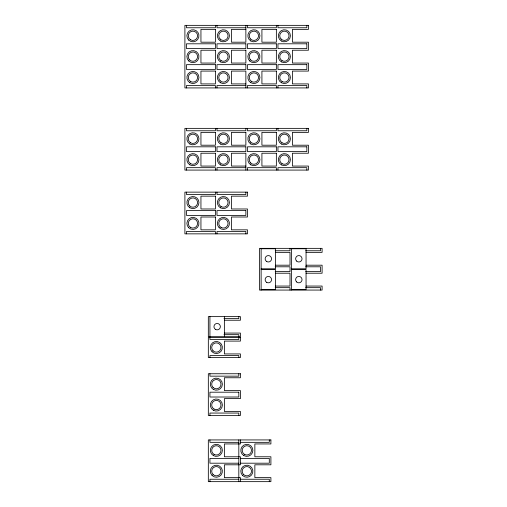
<?xml version="1.0" encoding="UTF-8"?>
<svg xmlns="http://www.w3.org/2000/svg" width="507" height="507" viewBox="0 0 507 507"><rect width="100%" height="100%" fill="white"/><g stroke="black" fill="none" stroke-linecap="round" stroke-linejoin="round"><path stroke-width="0.76" d="M245.87 27.758L216.99 27.758L216.99 25.35M245.87 29.362L231.433 29.362L231.433 42.195L245.87 42.195L245.87 25.35M245.87 83.915L231.433 83.915L231.433 71.081L245.87 71.081L245.87 87.926M245.87 85.518L216.99 85.518L216.99 87.926M245.87 166.068L231.433 166.068L231.433 153.228L245.87 153.228L245.87 170.079M245.87 167.671L216.99 167.671L216.99 170.079M261.13 248.747L275.567 248.747L275.567 268.805L261.13 268.805M291.614 248.747L306.057 248.747L306.057 268.805L291.614 268.805M275.181 250.756L290.01 250.756L290.01 248.348M305.664 250.756L320.494 250.756L320.494 248.348M275.567 252.359L290.01 252.359L290.01 265.193L275.567 265.193M306.057 252.359L322.097 252.359L322.097 248.348L259.521 248.348L259.521 290.067L322.097 290.067L322.097 286.056L306.057 286.056M306.057 265.193L322.097 265.193L322.097 273.216L306.057 273.216M275.181 266.796L290.01 266.796L290.01 271.613L275.181 271.613M305.664 266.796L320.494 266.796L320.494 271.613L305.664 271.613M261.13 269.61L275.567 269.61L275.567 289.662L261.13 289.662M291.614 269.61L306.057 269.61L306.057 289.662L291.614 289.662M275.567 273.216L290.01 273.216L290.01 286.056L275.567 286.056M275.181 287.659L290.01 287.659L290.01 290.067M305.664 287.659L320.494 287.659L320.494 290.067M223.98 318.63L238.816 318.63L238.816 316.628M224.373 320.234L240.419 320.234L240.419 316.628L208.326 316.628L208.326 336.68L240.419 336.68L240.419 333.074L224.373 333.074M223.98 334.677L238.816 334.677L238.816 336.68M238.816 442.338L209.93 442.338L209.93 439.93M240.419 442.338L269.299 442.338L269.299 439.93M238.816 458.385L209.93 458.385L209.93 463.195L238.816 463.195M240.419 458.385L269.299 458.385L269.299 463.195L240.419 463.195M238.816 479.242L209.93 479.242L209.93 481.65M240.419 479.242L269.299 479.242L269.299 481.65M306.843 25.35L306.843 27.758L277.963 27.758L277.963 25.35M306.843 87.926L306.843 85.518L277.963 85.518L277.963 87.926M306.843 128.36L306.843 130.768L277.963 130.768L277.963 128.36M306.843 170.079L306.843 167.671L277.963 167.671L277.963 170.079M291.614 248.348L291.614 290.067M276.359 25.35L276.359 27.758L247.479 27.758L247.479 25.35M276.359 87.926L276.359 85.518L247.479 85.518L247.479 87.926M276.359 128.36L276.359 130.768L247.479 130.768L247.479 128.36M276.359 170.079L276.359 167.671L247.479 167.671L247.479 170.079M261.13 248.348L261.13 290.067M245.87 128.36L245.87 130.768L216.99 130.768L216.99 128.36M245.87 192.14L245.87 194.549L216.99 194.549L216.99 192.14M245.87 233.854L245.87 231.452L216.99 231.452L216.99 233.854M240.419 439.93L240.419 443.942L224.373 443.942L224.373 456.782L240.419 456.782L240.419 464.805L224.373 464.805L224.373 477.638L240.419 477.638L240.419 481.65M238.816 337.485L238.816 339.494L209.93 339.494L209.93 337.485M238.816 357.543L238.816 355.534L209.93 355.534L209.93 357.543M238.816 373.748L238.816 376.156L209.93 376.156L209.93 373.748M238.816 415.461L238.816 413.059L209.93 413.059L209.93 415.461M238.816 439.93L238.816 481.65M224.373 316.628L224.373 336.68M215.386 25.35L215.386 27.758L186.506 27.758L186.506 25.35M215.386 87.926L215.386 85.518L186.506 85.518L186.506 87.926M215.386 128.36L215.386 130.768L186.506 130.768L186.506 128.36M215.386 170.079L215.386 167.671L186.506 167.671L186.506 170.079M215.386 192.14L215.386 194.549L186.506 194.549L186.506 192.14M215.386 233.854L215.386 231.452L186.506 231.452L186.506 233.854M209.93 316.628L209.93 336.68M308.446 25.35L184.903 25.35L184.903 87.926L308.446 87.926L308.446 83.915L292.406 83.915L292.406 71.081L308.446 71.081L308.446 63.058L292.406 63.058L292.406 50.218L308.446 50.218L308.446 42.195L292.406 42.195L292.406 29.362L308.446 29.362L308.446 25.35M215.386 29.362L200.943 29.362L200.943 42.195L215.386 42.195L215.386 29.362M276.359 29.362L261.916 29.362L261.916 42.195L276.359 42.195L276.359 29.362M215.386 43.805L186.506 43.805L186.506 48.615L215.386 48.615L215.386 43.805M245.87 43.805L216.99 43.805L216.99 48.615L245.87 48.615L245.87 43.805M276.359 43.805L247.479 43.805L247.479 48.615L276.359 48.615L276.359 43.805M306.843 43.805L277.963 43.805L277.963 48.615L306.843 48.615L306.843 43.805M215.386 50.218L200.943 50.218L200.943 63.058L215.386 63.058L215.386 50.218M245.87 50.218L231.433 50.218L231.433 63.058L245.87 63.058L245.87 50.218M276.359 50.218L261.916 50.218L261.916 63.058L276.359 63.058L276.359 50.218M215.386 64.662L186.506 64.662L186.506 69.472L215.386 69.472L215.386 64.662M245.87 64.662L216.99 64.662L216.99 69.472L245.87 69.472L245.87 64.662M276.359 64.662L247.479 64.662L247.479 69.472L276.359 69.472L276.359 64.662M306.843 64.662L277.963 64.662L277.963 69.472L306.843 69.472L306.843 64.662M215.386 71.081L200.943 71.081L200.943 83.915L215.386 83.915L215.386 71.081M276.359 71.081L261.916 71.081L261.916 83.915L276.359 83.915L276.359 71.081M308.446 128.36L184.903 128.36L184.903 170.079L308.446 170.079L308.446 166.068L292.406 166.068L292.406 153.228L308.446 153.228L308.446 145.205L292.406 145.205L292.406 132.371L308.446 132.371L308.446 128.36M215.386 132.371L200.943 132.371L200.943 145.205L215.386 145.205L215.386 132.371M245.87 132.371L231.433 132.371L231.433 145.205L245.87 145.205L245.87 132.371M276.359 132.371L261.916 132.371L261.916 145.205L276.359 145.205L276.359 132.371M215.386 146.815L186.506 146.815L186.506 151.625L215.386 151.625L215.386 146.815M245.87 146.815L216.99 146.815L216.99 151.625L245.87 151.625L245.87 146.815M276.359 146.815L247.479 146.815L247.479 151.625L276.359 151.625L276.359 146.815M306.843 146.815L277.963 146.815L277.963 151.625L306.843 151.625L306.843 146.815M215.386 153.228L200.943 153.228L200.943 166.068L215.386 166.068L215.386 153.228M276.359 153.228L261.916 153.228L261.916 166.068L276.359 166.068L276.359 153.228M247.479 192.14L184.903 192.14L184.903 233.854L247.479 233.854L247.479 229.842L231.433 229.842L231.433 217.009L247.479 217.009L247.479 208.985L231.433 208.985L231.433 196.152L247.479 196.152L247.479 192.14M215.386 196.152L200.943 196.152L200.943 208.985L215.386 208.985L215.386 196.152M215.386 210.589L186.506 210.589L186.506 215.405L215.386 215.405L215.386 210.589M245.87 210.589L216.99 210.589L216.99 215.405L245.87 215.405L245.87 210.589M215.386 217.009L200.943 217.009L200.943 229.842L215.386 229.842L215.386 217.009M240.419 337.485L208.326 337.485L208.326 357.543L240.419 357.543L240.419 353.93L224.373 353.93L224.373 341.097L240.419 341.097L240.419 337.485M240.419 373.748L208.326 373.748L208.326 415.461L240.419 415.461L240.419 411.456L224.373 411.456L224.373 398.616L240.419 398.616L240.419 390.593L224.373 390.593L224.373 377.759L240.419 377.759L240.419 373.748M238.816 392.196L209.93 392.196L209.93 397.013L238.816 397.013L238.816 392.196M270.903 439.93L208.326 439.93L208.326 481.65L270.903 481.65L270.903 477.638L254.856 477.638L254.856 464.805L270.903 464.805L270.903 456.782L254.856 456.782L254.856 443.942L270.903 443.942L270.903 439.93M296.563 281.905A3.207 3.207 0 0 0 301.931 280.466A3.207 3.207 0 0 0 298.002 276.537A3.207 3.207 0 0 0 296.563 281.905M296.563 261.048A3.207 3.207 0 0 0 301.931 259.609A3.207 3.207 0 0 0 298.002 255.68A3.207 3.207 0 0 0 296.563 261.048M266.745 282.412A3.207 3.207 0 0 0 271.556 279.636A3.207 3.207 0 0 0 266.745 276.854A3.207 3.207 0 0 0 266.745 282.412M266.745 261.555A3.207 3.207 0 0 0 271.556 258.779A3.207 3.207 0 0 0 266.745 255.997A3.207 3.207 0 0 0 266.745 261.555M250.876 41.004A6.033 6.033 0 0 0 259.926 35.782A6.033 6.033 0 0 0 250.876 30.559A6.033 6.033 0 0 0 250.876 41.004M250.604 39.071A4.658 4.658 0 0 0 258.393 36.986A4.658 4.658 0 0 0 252.689 31.282A4.658 4.658 0 0 0 250.604 39.071M220.12 80.79A4.658 4.658 0 0 0 227.903 78.699A4.658 4.658 0 0 0 222.205 73.002A4.658 4.658 0 0 0 220.12 80.79M220.12 39.071A4.658 4.658 0 0 0 227.903 36.986A4.658 4.658 0 0 0 222.205 31.282A4.658 4.658 0 0 0 220.12 39.071M220.393 82.717A6.033 6.033 0 0 0 229.443 77.495A6.033 6.033 0 0 0 220.393 72.273A6.033 6.033 0 0 0 220.393 82.717M189.91 82.717A6.033 6.033 0 0 0 198.953 77.495A6.033 6.033 0 0 0 189.91 72.273A6.033 6.033 0 0 0 189.91 82.717M250.604 59.927A4.658 4.658 0 0 0 258.393 57.842A4.658 4.658 0 0 0 252.689 52.139A4.658 4.658 0 0 0 250.604 59.927M188.661 40.047A6.033 6.033 0 0 0 198.75 37.341A6.033 6.033 0 0 0 191.361 29.951A6.033 6.033 0 0 0 188.661 40.047M249.628 60.903A6.033 6.033 0 0 0 259.717 58.197A6.033 6.033 0 0 0 252.334 50.814A6.033 6.033 0 0 0 249.628 60.903M251.567 81.526A4.658 4.658 0 0 0 258.551 77.495A4.658 4.658 0 0 0 251.567 73.464A4.658 4.658 0 0 0 251.567 81.526M282.05 60.669A4.658 4.658 0 0 0 289.034 56.638A4.658 4.658 0 0 0 282.05 52.608A4.658 4.658 0 0 0 282.05 60.669M281.366 61.86A6.033 6.033 0 0 0 290.41 56.638A6.033 6.033 0 0 0 281.366 51.416A6.033 6.033 0 0 0 281.366 61.86M221.084 60.669A4.658 4.658 0 0 0 228.061 56.638A4.658 4.658 0 0 0 221.084 52.608A4.658 4.658 0 0 0 221.084 60.669M281.366 82.717A6.033 6.033 0 0 0 290.41 77.495A6.033 6.033 0 0 0 281.366 72.273A6.033 6.033 0 0 0 281.366 82.717M190.594 81.526A4.658 4.658 0 0 0 197.578 77.495A4.658 4.658 0 0 0 190.594 73.464A4.658 4.658 0 0 0 190.594 81.526M282.05 81.526A4.658 4.658 0 0 0 289.034 77.495A4.658 4.658 0 0 0 282.05 73.464A4.658 4.658 0 0 0 282.05 81.526M250.876 82.717A6.033 6.033 0 0 0 259.926 77.495A6.033 6.033 0 0 0 250.876 72.273A6.033 6.033 0 0 0 250.876 82.717M220.393 61.86A6.033 6.033 0 0 0 229.443 56.638A6.033 6.033 0 0 0 220.393 51.416A6.033 6.033 0 0 0 220.393 61.86M188.661 60.903A6.033 6.033 0 0 0 198.75 58.197A6.033 6.033 0 0 0 191.361 50.814A6.033 6.033 0 0 0 188.661 60.903M220.393 41.004A6.033 6.033 0 0 0 229.443 35.782A6.033 6.033 0 0 0 220.393 30.559A6.033 6.033 0 0 0 220.393 41.004M281.366 41.004A6.033 6.033 0 0 0 290.41 35.782A6.033 6.033 0 0 0 281.366 30.559A6.033 6.033 0 0 0 281.366 41.004M189.631 59.927A4.658 4.658 0 0 0 197.419 57.842A4.658 4.658 0 0 0 191.716 52.139A4.658 4.658 0 0 0 189.631 59.927M281.087 39.071A4.658 4.658 0 0 0 288.876 36.986A4.658 4.658 0 0 0 283.179 31.282A4.658 4.658 0 0 0 281.087 39.071M190.594 39.812A4.658 4.658 0 0 0 197.578 35.782A4.658 4.658 0 0 0 190.594 31.751A4.658 4.658 0 0 0 190.594 39.812M250.604 142.08A4.658 4.658 0 0 0 258.393 139.995A4.658 4.658 0 0 0 252.689 134.292A4.658 4.658 0 0 0 250.604 142.08M190.594 163.679A4.658 4.658 0 0 0 197.578 159.648A4.658 4.658 0 0 0 190.594 155.617A4.658 4.658 0 0 0 190.594 163.679M189.91 164.87A6.033 6.033 0 0 0 198.953 159.648A6.033 6.033 0 0 0 189.91 154.426A6.033 6.033 0 0 0 189.91 164.87M281.366 144.013A6.033 6.033 0 0 0 290.41 138.791A6.033 6.033 0 0 0 281.366 133.569A6.033 6.033 0 0 0 281.366 144.013M282.05 142.822A4.658 4.658 0 0 0 289.034 138.791A4.658 4.658 0 0 0 282.05 134.754A4.658 4.658 0 0 0 282.05 142.822M250.876 164.87A6.033 6.033 0 0 0 259.926 159.648A6.033 6.033 0 0 0 250.876 154.426A6.033 6.033 0 0 0 250.876 164.87M220.393 164.87A6.033 6.033 0 0 0 229.443 159.648A6.033 6.033 0 0 0 220.393 154.426A6.033 6.033 0 0 0 220.393 164.87M220.12 162.937A4.658 4.658 0 0 0 227.903 160.852A4.658 4.658 0 0 0 222.205 155.148A4.658 4.658 0 0 0 220.12 162.937M250.604 162.937A4.658 4.658 0 0 0 258.393 160.852A4.658 4.658 0 0 0 252.689 155.148A4.658 4.658 0 0 0 250.604 162.937M250.876 144.013A6.033 6.033 0 0 0 259.926 138.791A6.033 6.033 0 0 0 250.876 133.569A6.033 6.033 0 0 0 250.876 144.013M221.084 142.822A4.658 4.658 0 0 0 228.061 138.791A4.658 4.658 0 0 0 221.084 134.754A4.658 4.658 0 0 0 221.084 142.822M281.366 164.87A6.033 6.033 0 0 0 290.41 159.648A6.033 6.033 0 0 0 281.366 154.426A6.033 6.033 0 0 0 281.366 164.87M220.393 144.013A6.033 6.033 0 0 0 229.443 138.791A6.033 6.033 0 0 0 220.393 133.569A6.033 6.033 0 0 0 220.393 144.013M282.05 163.679A4.658 4.658 0 0 0 289.034 159.648A4.658 4.658 0 0 0 282.05 155.617A4.658 4.658 0 0 0 282.05 163.679M189.91 144.013A6.033 6.033 0 0 0 198.953 138.791A6.033 6.033 0 0 0 189.91 133.569A6.033 6.033 0 0 0 189.91 144.013M190.594 142.822A4.658 4.658 0 0 0 197.578 138.791A4.658 4.658 0 0 0 190.594 134.754A4.658 4.658 0 0 0 190.594 142.822M243.544 474.514A4.658 4.658 0 0 0 251.333 472.423A4.658 4.658 0 0 0 245.629 466.725A4.658 4.658 0 0 0 243.544 474.514M242.574 475.484A6.033 6.033 0 0 0 252.663 472.784A6.033 6.033 0 0 0 245.274 465.394A6.033 6.033 0 0 0 242.574 475.484M244.507 454.392A4.658 4.658 0 0 0 251.491 450.362A4.658 4.658 0 0 0 244.507 446.331A4.658 4.658 0 0 0 244.507 454.392M243.823 455.584A6.033 6.033 0 0 0 252.866 450.362A6.033 6.033 0 0 0 243.823 445.14A6.033 6.033 0 0 0 243.823 455.584M213.06 474.514A4.658 4.658 0 0 0 220.849 472.423A4.658 4.658 0 0 0 215.145 466.725A4.658 4.658 0 0 0 213.06 474.514M212.084 475.484A6.033 6.033 0 0 0 222.174 472.784A6.033 6.033 0 0 0 214.791 465.394A6.033 6.033 0 0 0 212.084 475.484M214.024 454.392A4.658 4.658 0 0 0 221.008 450.362A4.658 4.658 0 0 0 214.024 446.331A4.658 4.658 0 0 0 214.024 454.392M213.333 455.584A6.033 6.033 0 0 0 222.383 450.362A6.033 6.033 0 0 0 213.333 445.14A6.033 6.033 0 0 0 213.333 455.584M214.024 409.067A4.658 4.658 0 0 0 221.008 405.036A4.658 4.658 0 0 0 214.024 401.005A4.658 4.658 0 0 0 214.024 409.067M213.333 410.258A6.033 6.033 0 0 0 222.383 405.036A6.033 6.033 0 0 0 213.333 399.814A6.033 6.033 0 0 0 213.333 410.258M213.06 387.468A4.658 4.658 0 0 0 220.849 385.383A4.658 4.658 0 0 0 215.145 379.68A4.658 4.658 0 0 0 213.06 387.468M213.333 389.401A6.033 6.033 0 0 0 222.383 384.173A6.033 6.033 0 0 0 213.333 378.951A6.033 6.033 0 0 0 213.333 389.401M189.631 205.861A4.658 4.658 0 0 0 197.419 203.776A4.658 4.658 0 0 0 191.716 198.072A4.658 4.658 0 0 0 189.631 205.861M219.144 227.694A6.033 6.033 0 0 0 229.234 224.988A6.033 6.033 0 0 0 221.851 217.604A6.033 6.033 0 0 0 219.144 227.694M220.393 207.794A6.033 6.033 0 0 0 229.443 202.566A6.033 6.033 0 0 0 220.393 197.343A6.033 6.033 0 0 0 220.393 207.794M189.91 207.794A6.033 6.033 0 0 0 198.953 202.566A6.033 6.033 0 0 0 189.91 197.343A6.033 6.033 0 0 0 189.91 207.794M221.084 206.603A4.658 4.658 0 0 0 228.061 202.566A4.658 4.658 0 0 0 221.084 198.535A4.658 4.658 0 0 0 221.084 206.603M221.084 227.459A4.658 4.658 0 0 0 228.061 223.429A4.658 4.658 0 0 0 221.084 219.398A4.658 4.658 0 0 0 221.084 227.459M190.594 227.459A4.658 4.658 0 0 0 197.578 223.429A4.658 4.658 0 0 0 190.594 219.398A4.658 4.658 0 0 0 190.594 227.459M188.661 227.694A6.033 6.033 0 0 0 198.75 224.988A6.033 6.033 0 0 0 191.361 217.604A6.033 6.033 0 0 0 188.661 227.694M212.084 351.776A6.033 6.033 0 0 0 222.174 349.076A6.033 6.033 0 0 0 214.791 341.686A6.033 6.033 0 0 0 212.084 351.776M213.06 350.806A4.658 4.658 0 0 0 220.849 348.721A4.658 4.658 0 0 0 215.145 343.017A4.658 4.658 0 0 0 213.06 350.806M215.551 329.436A3.207 3.207 0 0 0 220.361 326.654A3.207 3.207 0 0 0 215.551 323.878A3.207 3.207 0 0 0 215.551 329.436"/></g></svg>
